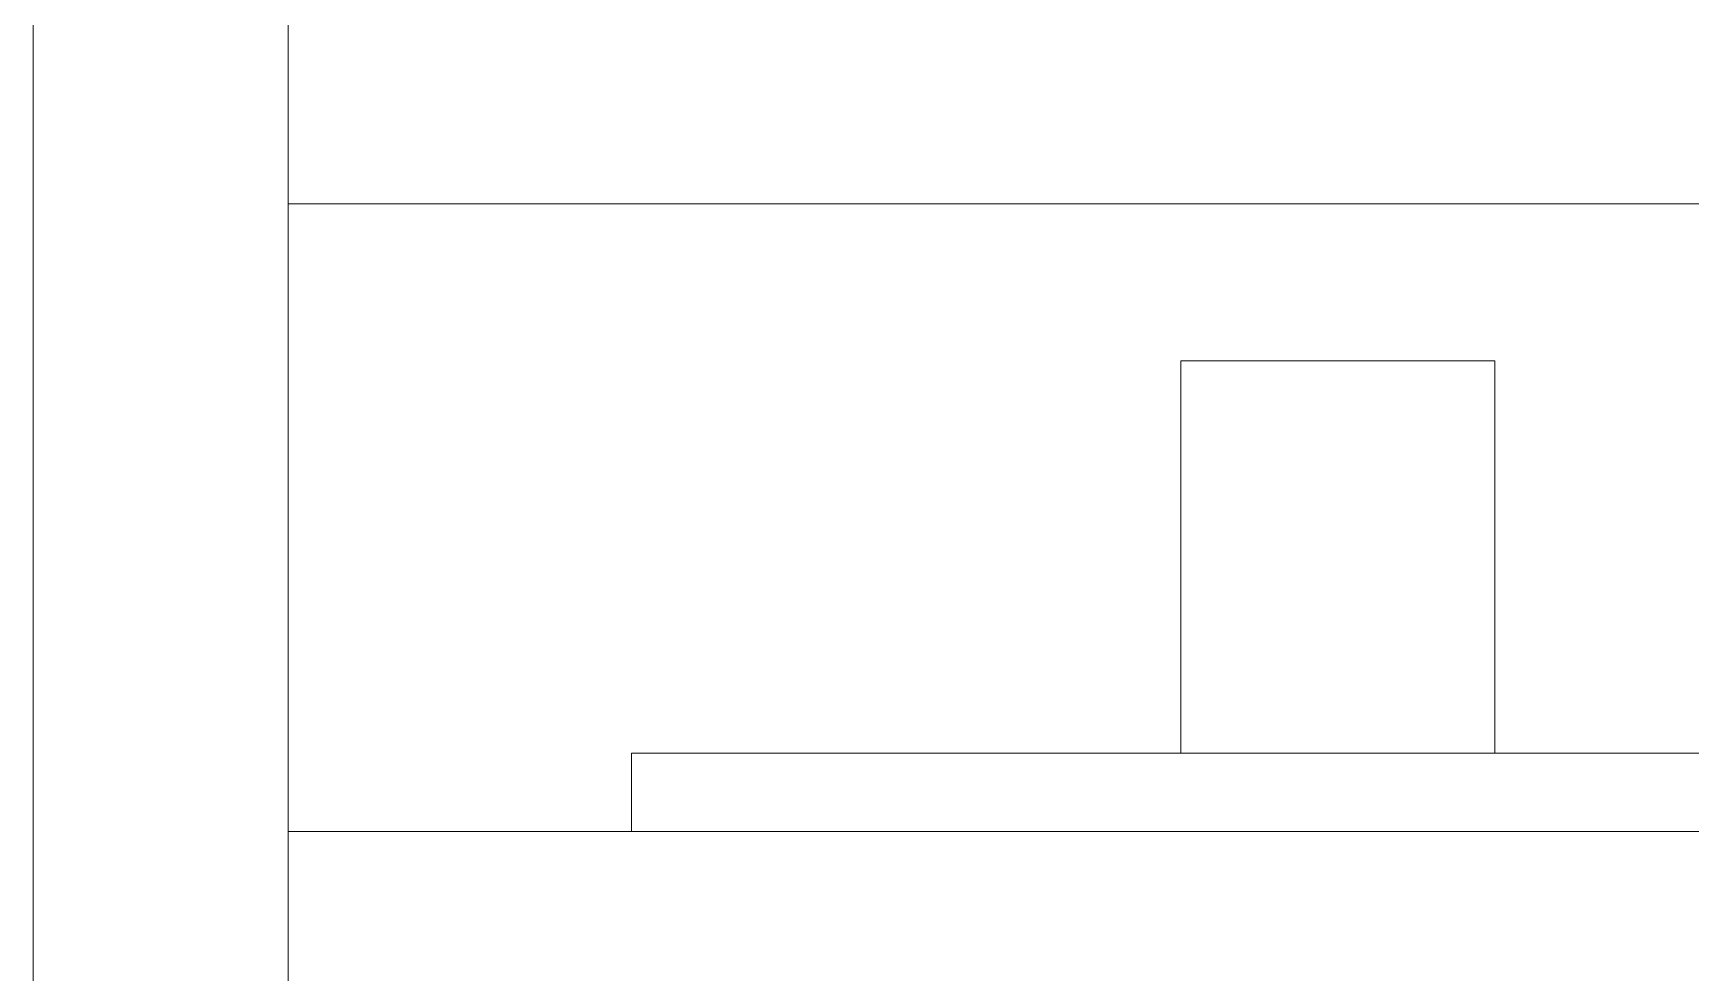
# Model space of a CAD drawing. Extents: x 65572 to 72871, y 30718 to 33858.
# Drawn here: x 66063.62 to 66074.18, y 33449.66 to 33455.65 of the extents above; entities that cross this region are included whole.
import ezdxf

# ---------------------------------------------------------------- set-up
doc = ezdxf.new("R2010")
doc.units = 0
doc.header["$LTSCALE"] = 0.5
doc.header["$MEASUREMENT"] = 0
doc.layers.add('Viewed', color=150, linetype='CONTINUOUS', lineweight=9)

msp = doc.modelspace()

# ---------------------------------------------------------------- linework, layer by layer
at = {"layer": 'Viewed', "linetype": 'ByBlock'}
for p, q in [((66063.621732, 33522.562859), (66063.621732, 33418.205618)), ((66065.24674, 33418.205618), (66065.24674, 33519.418313)), ((66065.24674, 33454.562526), (66074.434285, 33454.562526)), ((66070.934268, 33451.062509), (66070.934268, 33453.562521)), ((66072.934278, 33453.562521), (66072.934278, 33451.062509)), ((66067.434251, 33450.562506), (66067.434251, 33451.062509)), ((66082.434325, 33451.062509), (66067.434251, 33451.062509)), ((66078.934307, 33451.062509), (66070.934268, 33451.062509)), ((66065.24674, 33450.562506), (66067.434251, 33450.562506)), ((66132.622071, 33450.562506), (66065.24674, 33450.562506)), ((66082.434325, 33450.562506), (66067.434251, 33450.562506))]:
    msp.add_line(p, q, dxfattribs=at)
for points in [[(66072.934278, 33453.562521), (66072.933587, 33453.562521), (66072.932896, 33453.562521), (66072.932205, 33453.562521), (66072.931514, 33453.562521), (66072.930823, 33453.562521), (66072.930132, 33453.562521), (66072.929441, 33453.562521), (66072.92875, 33453.562521), (66072.928059, 33453.562521), (66072.927368, 33453.562521), (66072.926677, 33453.562521), (66072.925986, 33453.562521), (66072.925295, 33453.562521), (66072.924604, 33453.562521), (66072.923913, 33453.562521), (66072.923222, 33453.562521), (66072.922531, 33453.562521), (66072.92184, 33453.562521), (66072.92115, 33453.562521), (66072.920459, 33453.562521), (66072.919768, 33453.562521), (66072.919077, 33453.562521), (66072.918386, 33453.562521), (66072.917695, 33453.562521), (66072.917004, 33453.562521), (66072.916313, 33453.562521), (66072.915622, 33453.562521), (66072.914931, 33453.562521), (66072.91424, 33453.562521), (66072.913549, 33453.562521), (66072.912858, 33453.562521), (66072.912167, 33453.562521), (66072.911476, 33453.562521), (66072.910785, 33453.562521), (66072.910094, 33453.562521), (66072.909403, 33453.562521), (66072.90775, 33453.562521), (66072.905712, 33453.562521), (66072.903673, 33453.562521), (66072.901635, 33453.562521), (66072.899597, 33453.562521), (66072.897559, 33453.562521), (66072.89552, 33453.562521), (66072.893482, 33453.562521), (66072.891444, 33453.562521), (66072.889406, 33453.562521), (66072.887367, 33453.562521), (66072.885329, 33453.562521), (66072.883291, 33453.562521), (66072.881253, 33453.562521), (66072.879214, 33453.562521), (66072.877176, 33453.562521), (66072.875138, 33453.562521), (66072.8731, 33453.562521), (66072.871061, 33453.562521), (66072.869023, 33453.562521), (66072.866985, 33453.562521), (66072.864947, 33453.562521), (66072.862908, 33453.562521), (66072.86087, 33453.562521), (66072.858832, 33453.562521), (66072.856793, 33453.562521), (66072.854755, 33453.562521), (66072.852717, 33453.562521), (66072.850679, 33453.562521), (66072.84864, 33453.562521), (66072.846602, 33453.562521), (66072.844564, 33453.562521), (66072.842526, 33453.562521), (66072.840487, 33453.562521), (66072.838449, 33453.562521), (66072.836411, 33453.562521), (66072.833839, 33453.562521), (66072.830556, 33453.562521), (66072.827272, 33453.562521), (66072.823989, 33453.562521), (66072.820706, 33453.562521), (66072.817422, 33453.562521), (66072.814139, 33453.562521), (66072.810856, 33453.562521), (66072.807572, 33453.562521), (66072.804289, 33453.562521), (66072.801006, 33453.562521), (66072.797722, 33453.562521), (66072.794439, 33453.562521), (66072.791156, 33453.562521), (66072.787873, 33453.562521), (66072.784589, 33453.562521), (66072.781306, 33453.562521), (66072.778023, 33453.562521), (66072.774739, 33453.562521), (66072.771456, 33453.562521), (66072.768173, 33453.562521), (66072.764889, 33453.562521), (66072.761606, 33453.562521), (66072.758323, 33453.562521), (66072.755039, 33453.562521), (66072.751756, 33453.562521), (66072.748473, 33453.562521), (66072.745189, 33453.562521), (66072.741906, 33453.562521), (66072.738623, 33453.562521), (66072.735339, 33453.562521), (66072.732056, 33453.562521), (66072.728773, 33453.562521), (66072.725489, 33453.562521), (66072.722206, 33453.562521), (66072.718923, 33453.562521), (66072.715485, 33453.562521), (66072.711121, 33453.562521), (66072.706757, 33453.562521), (66072.702394, 33453.562521), (66072.69803, 33453.562521), (66072.693666, 33453.562521), (66072.689302, 33453.562521), (66072.684939, 33453.562521), (66072.680575, 33453.562521), (66072.676211, 33453.562521), (66072.671847, 33453.562521), (66072.667483, 33453.562521), (66072.66312, 33453.562521), (66072.658756, 33453.562521), (66072.654392, 33453.562521), (66072.650028, 33453.562521), (66072.645665, 33453.562521), (66072.641301, 33453.562521), (66072.636937, 33453.562521), (66072.632573, 33453.562521), (66072.62821, 33453.562521), (66072.623846, 33453.562521), (66072.619482, 33453.562521), (66072.615118, 33453.562521), (66072.610754, 33453.562521), (66072.606391, 33453.562521), (66072.602027, 33453.562521), (66072.597663, 33453.562521), (66072.593299, 33453.562521), (66072.588936, 33453.562521), (66072.584572, 33453.562521), (66072.580208, 33453.562521), (66072.575844, 33453.562521), (66072.571481, 33453.562521), (66072.567117, 33453.562521), (66072.562753, 33453.562521), (66072.558389, 33453.562521), (66072.553287, 33453.562521), (66072.548062, 33453.562521), (66072.542836, 33453.562521), (66072.537611, 33453.562521), (66072.532385, 33453.562521), (66072.52716, 33453.562521), (66072.521935, 33453.562521), (66072.516709, 33453.562521), (66072.511484, 33453.562521), (66072.506258, 33453.562521), (66072.501033, 33453.562521), (66072.495808, 33453.562521), (66072.490582, 33453.562521), (66072.485357, 33453.562521), (66072.480131, 33453.562521), (66072.474906, 33453.562521), (66072.469681, 33453.562521), (66072.464455, 33453.562521), (66072.45923, 33453.562521), (66072.454005, 33453.562521), (66072.448779, 33453.562521), (66072.443554, 33453.562521), (66072.438328, 33453.562521), (66072.433103, 33453.562521), (66072.427878, 33453.562521), (66072.422652, 33453.562521), (66072.417427, 33453.562521), (66072.412201, 33453.562521), (66072.406976, 33453.562521), (66072.401751, 33453.562521), (66072.396525, 33453.562521), (66072.3913, 33453.562521), (66072.386074, 33453.562521), (66072.380849, 33453.562521), (66072.375624, 33453.562521), (66072.370398, 33453.562521), (66072.36483, 33453.562521), (66072.359005, 33453.562521), (66072.35318, 33453.562521), (66072.347355, 33453.562521), (66072.34153, 33453.562521), (66072.335705, 33453.562521), (66072.32988, 33453.562521), (66072.324055, 33453.562521), (66072.31823, 33453.562521), (66072.312405, 33453.562521), (66072.30658, 33453.562521), (66072.300755, 33453.562521), (66072.29493, 33453.562521), (66072.289105, 33453.562521), (66072.28328, 33453.562521), (66072.277455, 33453.562521), (66072.27163, 33453.562521), (66072.265805, 33453.562521), (66072.259981, 33453.562521), (66072.254156, 33453.562521), (66072.248331, 33453.562521), (66072.242506, 33453.562521), (66072.236681, 33453.562521), (66072.230856, 33453.562521), (66072.225031, 33453.562521), (66072.219206, 33453.562521), (66072.213381, 33453.562521), (66072.207556, 33453.562521), (66072.201731, 33453.562521), (66072.195906, 33453.562521), (66072.190081, 33453.562521), (66072.184256, 33453.562521), (66072.178431, 33453.562521), (66072.172606, 33453.562521), (66072.166781, 33453.562521), (66072.160956, 33453.562521), (66072.155043, 33453.562521), (66072.14891, 33453.562521), (66072.142778, 33453.562521), (66072.136645, 33453.562521), (66072.130513, 33453.562521), (66072.12438, 33453.562521), (66072.118248, 33453.562521), (66072.112115, 33453.562521), (66072.105983, 33453.562521), (66072.09985, 33453.562521), (66072.093718, 33453.562521), (66072.087585, 33453.562521), (66072.081453, 33453.562521), (66072.07532, 33453.562521), (66072.069188, 33453.562521), (66072.063055, 33453.562521), (66072.056923, 33453.562521), (66072.05079, 33453.562521), (66072.044658, 33453.562521), (66072.038525, 33453.562521), (66072.032393, 33453.562521), (66072.02626, 33453.562521), (66072.020128, 33453.562521), (66072.013995, 33453.562521), (66072.007863, 33453.562521), (66072.00173, 33453.562521), (66071.995598, 33453.562521), (66071.989465, 33453.562521), (66071.983333, 33453.562521), (66071.9772, 33453.562521), (66071.971068, 33453.562521), (66071.964935, 33453.562521), (66071.958803, 33453.562521), (66071.95267, 33453.562521), (66071.946538, 33453.562521), (66071.940405, 33453.562521), (66071.934273, 33453.562521), (66071.92814, 33453.562521), (66071.922008, 33453.562521), (66071.915875, 33453.562521), (66071.909743, 33453.562521), (66071.90361, 33453.562521), (66071.897478, 33453.562521), (66071.891345, 33453.562521), (66071.885213, 33453.562521), (66071.879081, 33453.562521), (66071.872948, 33453.562521), (66071.866816, 33453.562521), (66071.860683, 33453.562521), (66071.854551, 33453.562521), (66071.848418, 33453.562521), (66071.842286, 33453.562521), (66071.836153, 33453.562521), (66071.830021, 33453.562521), (66071.823888, 33453.562521), (66071.817756, 33453.562521), (66071.811623, 33453.562521), (66071.805491, 33453.562521), (66071.799358, 33453.562521), (66071.793226, 33453.562521), (66071.787093, 33453.562521), (66071.780961, 33453.562521), (66071.774828, 33453.562521), (66071.768696, 33453.562521), (66071.762563, 33453.562521), (66071.756431, 33453.562521), (66071.750298, 33453.562521), (66071.744166, 33453.562521), (66071.738033, 33453.562521), (66071.731901, 33453.562521), (66071.725768, 33453.562521), (66071.719636, 33453.562521), (66071.713503, 33453.562521), (66071.70759, 33453.562521), (66071.701765, 33453.562521), (66071.69594, 33453.562521), (66071.690115, 33453.562521), (66071.68429, 33453.562521), (66071.678465, 33453.562521), (66071.67264, 33453.562521), (66071.666815, 33453.562521), (66071.66099, 33453.562521), (66071.655165, 33453.562521), (66071.64934, 33453.562521), (66071.643515, 33453.562521), (66071.63769, 33453.562521), (66071.631865, 33453.562521), (66071.62604, 33453.562521), (66071.620215, 33453.562521), (66071.61439, 33453.562521), (66071.608565, 33453.562521), (66071.60274, 33453.562521), (66071.596915, 33453.562521), (66071.59109, 33453.562521), (66071.585266, 33453.562521), (66071.579441, 33453.562521), (66071.573616, 33453.562521), (66071.567791, 33453.562521), (66071.561966, 33453.562521), (66071.556141, 33453.562521), (66071.550316, 33453.562521), (66071.544491, 33453.562521), (66071.538666, 33453.562521), (66071.532841, 33453.562521), (66071.527016, 33453.562521), (66071.521191, 33453.562521), (66071.515366, 33453.562521), (66071.509541, 33453.562521), (66071.503716, 33453.562521), (66071.498148, 33453.562521), (66071.492922, 33453.562521), (66071.487697, 33453.562521), (66071.482471, 33453.562521), (66071.477246, 33453.562521), (66071.472021, 33453.562521), (66071.466795, 33453.562521), (66071.46157, 33453.562521), (66071.456345, 33453.562521), (66071.451119, 33453.562521), (66071.445894, 33453.562521), (66071.440668, 33453.562521), (66071.435443, 33453.562521), (66071.430218, 33453.562521), (66071.424992, 33453.562521), (66071.419767, 33453.562521), (66071.414541, 33453.562521), (66071.409316, 33453.562521), (66071.404091, 33453.562521), (66071.398865, 33453.562521), (66071.39364, 33453.562521), (66071.388414, 33453.562521), (66071.383189, 33453.562521), (66071.377964, 33453.562521), (66071.372738, 33453.562521), (66071.367513, 33453.562521), (66071.362288, 33453.562521), (66071.357062, 33453.562521), (66071.351837, 33453.562521), (66071.346611, 33453.562521), (66071.341386, 33453.562521), (66071.336161, 33453.562521), (66071.330935, 33453.562521), (66071.32571, 33453.562521), (66071.320484, 33453.562521), (66071.315259, 33453.562521), (66071.310157, 33453.562521), (66071.305793, 33453.562521), (66071.301429, 33453.562521), (66071.297065, 33453.562521), (66071.292702, 33453.562521), (66071.288338, 33453.562521), (66071.283974, 33453.562521), (66071.27961, 33453.562521), (66071.275247, 33453.562521), (66071.270883, 33453.562521), (66071.266519, 33453.562521), (66071.262155, 33453.562521), (66071.257791, 33453.562521), (66071.253428, 33453.562521), (66071.249064, 33453.562521), (66071.2447, 33453.562521), (66071.240336, 33453.562521), (66071.235973, 33453.562521), (66071.231609, 33453.562521), (66071.227245, 33453.562521), (66071.222881, 33453.562521), (66071.218518, 33453.562521), (66071.214154, 33453.562521), (66071.20979, 33453.562521), (66071.205426, 33453.562521), (66071.201063, 33453.562521), (66071.196699, 33453.562521), (66071.192335, 33453.562521), (66071.187971, 33453.562521), (66071.183607, 33453.562521), (66071.179244, 33453.562521), (66071.17488, 33453.562521), (66071.170516, 33453.562521), (66071.166152, 33453.562521), (66071.161789, 33453.562521), (66071.157425, 33453.562521), (66071.153061, 33453.562521), (66071.149623, 33453.562521), (66071.14634, 33453.562521), (66071.143057, 33453.562521), (66071.139773, 33453.562521), (66071.13649, 33453.562521), (66071.133207, 33453.562521), (66071.129923, 33453.562521), (66071.12664, 33453.562521), (66071.123357, 33453.562521), (66071.120073, 33453.562521), (66071.11679, 33453.562521), (66071.113507, 33453.562521), (66071.110223, 33453.562521), (66071.10694, 33453.562521), (66071.103657, 33453.562521), (66071.100373, 33453.562521), (66071.09709, 33453.562521), (66071.093807, 33453.562521), (66071.090523, 33453.562521), (66071.08724, 33453.562521), (66071.083957, 33453.562521), (66071.080673, 33453.562521), (66071.07739, 33453.562521), (66071.074107, 33453.562521), (66071.070823, 33453.562521), (66071.06754, 33453.562521), (66071.064257, 33453.562521), (66071.060973, 33453.562521), (66071.05769, 33453.562521), (66071.054407, 33453.562521), (66071.051123, 33453.562521), (66071.04784, 33453.562521), (66071.044557, 33453.562521), (66071.041273, 33453.562521), (66071.03799, 33453.562521), (66071.034707, 33453.562521), (66071.032135, 33453.562521), (66071.030097, 33453.562521), (66071.028058, 33453.562521), (66071.02602, 33453.562521), (66071.023982, 33453.562521), (66071.021944, 33453.562521), (66071.019905, 33453.562521), (66071.017867, 33453.562521), (66071.015829, 33453.562521), (66071.013791, 33453.562521), (66071.011752, 33453.562521), (66071.009714, 33453.562521), (66071.007676, 33453.562521), (66071.005638, 33453.562521), (66071.003599, 33453.562521), (66071.001561, 33453.562521), (66070.999523, 33453.562521), (66070.997485, 33453.562521), (66070.995446, 33453.562521), (66070.993408, 33453.562521), (66070.99137, 33453.562521), (66070.989332, 33453.562521), (66070.987293, 33453.562521), (66070.985255, 33453.562521), (66070.983217, 33453.562521), (66070.981179, 33453.562521), (66070.97914, 33453.562521), (66070.977102, 33453.562521), (66070.975064, 33453.562521), (66070.973026, 33453.562521), (66070.970987, 33453.562521), (66070.968949, 33453.562521), (66070.966911, 33453.562521), (66070.964873, 33453.562521), (66070.962834, 33453.562521), (66070.960796, 33453.562521), (66070.959143, 33453.562521), (66070.958452, 33453.562521), (66070.957761, 33453.562521), (66070.95707, 33453.562521), (66070.956379, 33453.562521), (66070.955688, 33453.562521), (66070.954997, 33453.562521), (66070.954306, 33453.562521), (66070.953615, 33453.562521), (66070.952924, 33453.562521), (66070.952233, 33453.562521), (66070.951542, 33453.562521), (66070.950851, 33453.562521), (66070.95016, 33453.562521), (66070.949469, 33453.562521), (66070.948778, 33453.562521), (66070.948087, 33453.562521), (66070.947396, 33453.562521), (66070.946705, 33453.562521), (66070.946014, 33453.562521), (66070.945324, 33453.562521), (66070.944633, 33453.562521), (66070.943942, 33453.562521), (66070.943251, 33453.562521), (66070.94256, 33453.562521), (66070.941869, 33453.562521), (66070.941178, 33453.562521), (66070.940487, 33453.562521), (66070.939796, 33453.562521), (66070.939105, 33453.562521), (66070.938414, 33453.562521), (66070.937723, 33453.562521), (66070.937032, 33453.562521), (66070.936341, 33453.562521), (66070.93565, 33453.562521), (66070.934959, 33453.562521), (66070.934268, 33453.562521)], [(66070.934268, 33451.062509), (66070.928109, 33451.062509), (66070.92195, 33451.062509), (66070.915791, 33451.062509), (66070.909631, 33451.062509), (66070.903472, 33451.062509), (66070.897313, 33451.062509), (66070.891154, 33451.062509), (66070.884995, 33451.062509), (66070.878835, 33451.062509), (66070.872676, 33451.062509), (66070.866517, 33451.062509), (66070.860358, 33451.062509), (66070.854199, 33451.062509), (66070.84804, 33451.062509), (66070.84188, 33451.062509), (66070.835721, 33451.062509), (66070.829562, 33451.062509), (66070.823403, 33451.062509), (66070.817244, 33451.062509), (66070.811085, 33451.062509), (66070.804925, 33451.062509), (66070.798766, 33451.062509), (66070.792607, 33451.062509), (66070.786448, 33451.062509), (66070.780289, 33451.062509), (66070.774129, 33451.062509), (66070.76797, 33451.062509), (66070.761811, 33451.062509), (66070.755652, 33451.062509), (66070.749493, 33451.062509), (66070.743334, 33451.062509), (66070.737174, 33451.062509), (66070.731015, 33451.062509), (66070.724856, 33451.062509), (66070.718697, 33451.062509), (66070.712538, 33451.062509), (66070.706428, 33451.062509), (66070.700347, 33451.062509), (66070.694265, 33451.062509), (66070.688183, 33451.062509), (66070.682101, 33451.062509), (66070.67602, 33451.062509), (66070.669938, 33451.062509), (66070.663856, 33451.062509), (66070.657775, 33451.062509), (66070.651693, 33451.062509), (66070.645611, 33451.062509), (66070.639529, 33451.062509), (66070.633448, 33451.062509), (66070.627366, 33451.062509), (66070.621284, 33451.062509), (66070.615203, 33451.062509), (66070.609121, 33451.062509), (66070.603039, 33451.062509), (66070.596957, 33451.062509), (66070.590876, 33451.062509), (66070.584794, 33451.062509), (66070.578712, 33451.062509), (66070.57263, 33451.062509), (66070.566549, 33451.062509), (66070.560467, 33451.062509), (66070.554385, 33451.062509), (66070.548304, 33451.062509), (66070.542222, 33451.062509), (66070.53614, 33451.062509), (66070.530058, 33451.062509), (66070.523977, 33451.062509), (66070.517895, 33451.062509), (66070.511813, 33451.062509), (66070.505732, 33451.062509), (66070.49965, 33451.062509), (66070.493568, 33451.062509), (66070.48753, 33451.062509), (66070.481603, 33451.062509), (66070.475675, 33451.062509), (66070.469747, 33451.062509), (66070.463819, 33451.062509), (66070.457891, 33451.062509), (66070.451964, 33451.062509), (66070.446036, 33451.062509), (66070.440108, 33451.062509), (66070.43418, 33451.062509), (66070.428253, 33451.062509), (66070.422325, 33451.062509), (66070.416397, 33451.062509), (66070.410469, 33451.062509), (66070.404541, 33451.062509), (66070.398614, 33451.062509), (66070.392686, 33451.062509), (66070.386758, 33451.062509), (66070.38083, 33451.062509), (66070.374902, 33451.062509), (66070.368975, 33451.062509), (66070.363047, 33451.062509), (66070.357119, 33451.062509), (66070.351191, 33451.062509), (66070.345264, 33451.062509), (66070.339336, 33451.062509), (66070.333408, 33451.062509), (66070.32748, 33451.062509), (66070.321552, 33451.062509), (66070.315625, 33451.062509), (66070.309697, 33451.062509), (66070.303769, 33451.062509), (66070.297841, 33451.062509), (66070.291913, 33451.062509), (66070.285986, 33451.062509), (66070.280058, 33451.062509), (66070.27413, 33451.062509), (66070.268414, 33451.062509), (66070.262715, 33451.062509), (66070.257016, 33451.062509), (66070.251317, 33451.062509), (66070.245617, 33451.062509), (66070.239918, 33451.062509), (66070.234219, 33451.062509), (66070.228519, 33451.062509), (66070.22282, 33451.062509), (66070.217121, 33451.062509), (66070.211421, 33451.062509), (66070.205722, 33451.062509), (66070.200023, 33451.062509), (66070.194324, 33451.062509), (66070.188624, 33451.062509), (66070.182925, 33451.062509), (66070.177226, 33451.062509), (66070.171526, 33451.062509), (66070.165827, 33451.062509), (66070.160128, 33451.062509), (66070.154428, 33451.062509), (66070.148729, 33451.062509), (66070.14303, 33451.062509), (66070.137331, 33451.062509), (66070.131631, 33451.062509), (66070.125932, 33451.062509), (66070.120233, 33451.062509), (66070.114533, 33451.062509), (66070.108834, 33451.062509), (66070.103135, 33451.062509), (66070.097435, 33451.062509), (66070.091736, 33451.062509), (66070.086037, 33451.062509), (66070.080337, 33451.062509), (66070.074638, 33451.062509), (66070.068939, 33451.062509), (66070.063411, 33451.062509), (66070.058012, 33451.062509), (66070.052613, 33451.062509), (66070.047214, 33451.062509), (66070.041815, 33451.062509), (66070.036415, 33451.062509), (66070.031016, 33451.062509), (66070.025617, 33451.062509), (66070.020218, 33451.062509), (66070.014819, 33451.062509), (66070.00942, 33451.062509), (66070.00402, 33451.062509), (66069.998621, 33451.062509), (66069.993222, 33451.062509), (66069.987823, 33451.062509), (66069.982424, 33451.062509), (66069.977025, 33451.062509), (66069.971626, 33451.062509), (66069.966226, 33451.062509), (66069.960827, 33451.062509), (66069.955428, 33451.062509), (66069.950029, 33451.062509), (66069.94463, 33451.062509), (66069.939231, 33451.062509), (66069.933832, 33451.062509), (66069.928432, 33451.062509), (66069.923033, 33451.062509), (66069.917634, 33451.062509), (66069.912235, 33451.062509), (66069.906836, 33451.062509), (66069.901437, 33451.062509), (66069.896037, 33451.062509), (66069.890638, 33451.062509), (66069.885239, 33451.062509), (66069.87984, 33451.062509), (66069.874441, 33451.062509), (66069.869121, 33451.062509), (66069.86409, 33451.062509), (66069.859058, 33451.062509), (66069.854027, 33451.062509), (66069.848996, 33451.062509), (66069.843965, 33451.062509), (66069.838934, 33451.062509), (66069.833903, 33451.062509), (66069.828872, 33451.062509), (66069.823841, 33451.062509), (66069.81881, 33451.062509), (66069.813779, 33451.062509), (66069.808747, 33451.062509), (66069.803716, 33451.062509), (66069.798685, 33451.062509), (66069.793654, 33451.062509), (66069.788623, 33451.062509), (66069.783592, 33451.062509), (66069.778561, 33451.062509), (66069.77353, 33451.062509), (66069.768499, 33451.062509), (66069.763468, 33451.062509), (66069.758436, 33451.062509), (66069.753405, 33451.062509), (66069.748374, 33451.062509), (66069.743343, 33451.062509), (66069.738312, 33451.062509), (66069.733281, 33451.062509), (66069.72825, 33451.062509), (66069.723219, 33451.062509), (66069.718188, 33451.062509), (66069.713157, 33451.062509), (66069.708125, 33451.062509), (66069.703094, 33451.062509), (66069.698063, 33451.062509), (66069.693032, 33451.062509), (66069.688001, 33451.062509), (66069.68334, 33451.062509), (66069.67874, 33451.062509), (66069.67414, 33451.062509), (66069.66954, 33451.062509), (66069.664941, 33451.062509), (66069.660341, 33451.062509), (66069.655741, 33451.062509), (66069.651141, 33451.062509), (66069.646541, 33451.062509), (66069.641942, 33451.062509), (66069.637342, 33451.062509), (66069.632742, 33451.062509), (66069.628142, 33451.062509), (66069.623543, 33451.062509), (66069.618943, 33451.062509), (66069.614343, 33451.062509), (66069.609743, 33451.062509), (66069.605143, 33451.062509), (66069.600544, 33451.062509), (66069.595944, 33451.062509), (66069.591344, 33451.062509), (66069.586744, 33451.062509), (66069.582145, 33451.062509), (66069.577545, 33451.062509), (66069.572945, 33451.062509), (66069.568345, 33451.062509), (66069.563745, 33451.062509), (66069.559146, 33451.062509), (66069.554546, 33451.062509), (66069.549946, 33451.062509), (66069.545346, 33451.062509), (66069.540747, 33451.062509), (66069.536147, 33451.062509), (66069.531547, 33451.062509), (66069.526947, 33451.062509), (66069.522347, 33451.062509), (66069.517992, 33451.062509), (66069.513882, 33451.062509), (66069.509771, 33451.062509), (66069.50566, 33451.062509), (66069.50155, 33451.062509), (66069.497439, 33451.062509), (66069.493329, 33451.062509), (66069.489218, 33451.062509), (66069.485107, 33451.062509), (66069.480997, 33451.062509), (66069.476886, 33451.062509), (66069.472776, 33451.062509), (66069.468665, 33451.062509), (66069.464554, 33451.062509), (66069.460444, 33451.062509), (66069.456333, 33451.062509), (66069.452222, 33451.062509), (66069.448112, 33451.062509), (66069.444001, 33451.062509), (66069.439891, 33451.062509), (66069.43578, 33451.062509), (66069.431669, 33451.062509), (66069.427559, 33451.062509), (66069.423448, 33451.062509), (66069.419338, 33451.062509), (66069.415227, 33451.062509), (66069.411116, 33451.062509), (66069.407006, 33451.062509), (66069.402895, 33451.062509), (66069.398784, 33451.062509), (66069.394674, 33451.062509), (66069.390563, 33451.062509), (66069.386453, 33451.062509), (66069.382342, 33451.062509), (66069.378231, 33451.062509), (66069.374121, 33451.062509), (66069.370087, 33451.062509), (66069.366518, 33451.062509), (66069.362948, 33451.062509), (66069.359378, 33451.062509), (66069.355808, 33451.062509), (66069.352239, 33451.062509), (66069.348669, 33451.062509), (66069.345099, 33451.062509), (66069.341529, 33451.062509), (66069.33796, 33451.062509), (66069.33439, 33451.062509), (66069.33082, 33451.062509), (66069.32725, 33451.062509), (66069.323681, 33451.062509), (66069.320111, 33451.062509), (66069.316541, 33451.062509), (66069.312971, 33451.062509), (66069.309402, 33451.062509), (66069.305832, 33451.062509), (66069.302262, 33451.062509), (66069.298692, 33451.062509), (66069.295123, 33451.062509), (66069.291553, 33451.062509), (66069.287983, 33451.062509), (66069.284413, 33451.062509), (66069.280844, 33451.062509), (66069.277274, 33451.062509), (66069.273704, 33451.062509), (66069.270134, 33451.062509), (66069.266565, 33451.062509), (66069.262995, 33451.062509), (66069.259425, 33451.062509), (66069.255855, 33451.062509), (66069.252286, 33451.062509), (66069.248716, 33451.062509), (66069.245146, 33451.062509), (66069.241576, 33451.062509), (66069.238467, 33451.062509), (66069.235483, 33451.062509), (66069.232499, 33451.062509), (66069.229515, 33451.062509), (66069.226531, 33451.062509), (66069.223547, 33451.062509), (66069.220563, 33451.062509), (66069.217579, 33451.062509), (66069.214595, 33451.062509), (66069.211611, 33451.062509), (66069.208627, 33451.062509), (66069.205643, 33451.062509), (66069.202659, 33451.062509), (66069.199675, 33451.062509), (66069.196691, 33451.062509), (66069.193707, 33451.062509), (66069.190723, 33451.062509), (66069.187739, 33451.062509), (66069.184755, 33451.062509), (66069.181771, 33451.062509), (66069.178787, 33451.062509), (66069.175803, 33451.062509), (66069.172819, 33451.062509), (66069.169835, 33451.062509), (66069.166851, 33451.062509), (66069.163867, 33451.062509), (66069.160883, 33451.062509), (66069.157899, 33451.062509), (66069.154915, 33451.062509), (66069.151931, 33451.062509), (66069.148947, 33451.062509), (66069.145963, 33451.062509), (66069.142979, 33451.062509), (66069.139995, 33451.062509), (66069.137011, 33451.062509), (66069.134027, 33451.062509), (66069.13131, 33451.062509), (66069.128949, 33451.062509), (66069.126588, 33451.062509), (66069.124228, 33451.062509), (66069.121867, 33451.062509), (66069.119506, 33451.062509), (66069.117145, 33451.062509), (66069.114785, 33451.062509), (66069.112424, 33451.062509), (66069.110063, 33451.062509), (66069.107702, 33451.062509), (66069.105342, 33451.062509), (66069.102981, 33451.062509), (66069.10062, 33451.062509), (66069.09826, 33451.062509), (66069.095899, 33451.062509), (66069.093538, 33451.062509), (66069.091177, 33451.062509), (66069.088817, 33451.062509), (66069.086456, 33451.062509), (66069.084095, 33451.062509), (66069.081734, 33451.062509), (66069.079374, 33451.062509), (66069.077013, 33451.062509), (66069.074652, 33451.062509), (66069.072292, 33451.062509), (66069.069931, 33451.062509), (66069.06757, 33451.062509), (66069.065209, 33451.062509), (66069.062849, 33451.062509), (66069.060488, 33451.062509), (66069.058127, 33451.062509), (66069.055766, 33451.062509), (66069.053406, 33451.062509), (66069.051045, 33451.062509), (66069.048684, 33451.062509), (66069.04637, 33451.062509), (66069.044662, 33451.062509), (66069.042955, 33451.062509), (66069.041247, 33451.062509), (66069.039539, 33451.062509), (66069.037831, 33451.062509), (66069.036124, 33451.062509), (66069.034416, 33451.062509), (66069.032708, 33451.062509), (66069.031, 33451.062509), (66069.029293, 33451.062509), (66069.027585, 33451.062509), (66069.025877, 33451.062509), (66069.024169, 33451.062509), (66069.022461, 33451.062509), (66069.020754, 33451.062509), (66069.019046, 33451.062509), (66069.017338, 33451.062509), (66069.01563, 33451.062509), (66069.013923, 33451.062509), (66069.012215, 33451.062509), (66069.010507, 33451.062509), (66069.008799, 33451.062509), (66069.007092, 33451.062509), (66069.005384, 33451.062509), (66069.003676, 33451.062509), (66069.001968, 33451.062509), (66069.00026, 33451.062509), (66068.998553, 33451.062509), (66068.996845, 33451.062509), (66068.995137, 33451.062509), (66068.993429, 33451.062509), (66068.991722, 33451.062509), (66068.990014, 33451.062509), (66068.988306, 33451.062509), (66068.986598, 33451.062509), (66068.984891, 33451.062509), (66068.983665, 33451.062509), (66068.982631, 33451.062509), (66068.981598, 33451.062509), (66068.980565, 33451.062509), (66068.979531, 33451.062509), (66068.978498, 33451.062509), (66068.977465, 33451.062509), (66068.976431, 33451.062509), (66068.975398, 33451.062509), (66068.974365, 33451.062509), (66068.973331, 33451.062509), (66068.972298, 33451.062509), (66068.971265, 33451.062509), (66068.970231, 33451.062509), (66068.969198, 33451.062509), (66068.968165, 33451.062509), (66068.967131, 33451.062509), (66068.966098, 33451.062509), (66068.965065, 33451.062509), (66068.964031, 33451.062509), (66068.962998, 33451.062509), (66068.961965, 33451.062509), (66068.960931, 33451.062509), (66068.959898, 33451.062509), (66068.958865, 33451.062509), (66068.957831, 33451.062509), (66068.956798, 33451.062509), (66068.955765, 33451.062509), (66068.954731, 33451.062509), (66068.953698, 33451.062509), (66068.952665, 33451.062509), (66068.951631, 33451.062509), (66068.950598, 33451.062509), (66068.949565, 33451.062509), (66068.948532, 33451.062509), (66068.947498, 33451.062509), (66068.94671, 33451.062509), (66068.946364, 33451.062509), (66068.946019, 33451.062509), (66068.945673, 33451.062509), (66068.945327, 33451.062509), (66068.944981, 33451.062509), (66068.944635, 33451.062509), (66068.944289, 33451.062509), (66068.943943, 33451.062509), (66068.943597, 33451.062509), (66068.943251, 33451.062509), (66068.942906, 33451.062509), (66068.94256, 33451.062509), (66068.942214, 33451.062509), (66068.941868, 33451.062509), (66068.941522, 33451.062509), (66068.941176, 33451.062509), (66068.94083, 33451.062509), (66068.940484, 33451.062509), (66068.940138, 33451.062509), (66068.939793, 33451.062509), (66068.939447, 33451.062509), (66068.939101, 33451.062509), (66068.938755, 33451.062509), (66068.938409, 33451.062509), (66068.938063, 33451.062509), (66068.937717, 33451.062509), (66068.937371, 33451.062509), (66068.937025, 33451.062509), (66068.936679, 33451.062509), (66068.936334, 33451.062509), (66068.935988, 33451.062509), (66068.935642, 33451.062509), (66068.935296, 33451.062509), (66068.93495, 33451.062509), (66068.934604, 33451.062509), (66068.934258, 33451.062509)], [(66068.934258, 33451.062509), (66068.934604, 33451.062509), (66068.93495, 33451.062509), (66068.935296, 33451.062509), (66068.935642, 33451.062509), (66068.935988, 33451.062509), (66068.936334, 33451.062509), (66068.936679, 33451.062509), (66068.937025, 33451.062509), (66068.937371, 33451.062509), (66068.937717, 33451.062509), (66068.938063, 33451.062509), (66068.938409, 33451.062509), (66068.938755, 33451.062509), (66068.939101, 33451.062509), (66068.939447, 33451.062509), (66068.939793, 33451.062509), (66068.940138, 33451.062509), (66068.940484, 33451.062509), (66068.94083, 33451.062509), (66068.941176, 33451.062509), (66068.941522, 33451.062509), (66068.941868, 33451.062509), (66068.942214, 33451.062509), (66068.94256, 33451.062509), (66068.942906, 33451.062509), (66068.943251, 33451.062509), (66068.943597, 33451.062509), (66068.943943, 33451.062509), (66068.944289, 33451.062509), (66068.944635, 33451.062509), (66068.944981, 33451.062509), (66068.945327, 33451.062509), (66068.945673, 33451.062509), (66068.946019, 33451.062509), (66068.946364, 33451.062509), (66068.94671, 33451.062509), (66068.947498, 33451.062509), (66068.948532, 33451.062509), (66068.949565, 33451.062509), (66068.950598, 33451.062509), (66068.951631, 33451.062509), (66068.952665, 33451.062509), (66068.953698, 33451.062509), (66068.954731, 33451.062509), (66068.955765, 33451.062509), (66068.956798, 33451.062509), (66068.957831, 33451.062509), (66068.958865, 33451.062509), (66068.959898, 33451.062509), (66068.960931, 33451.062509), (66068.961965, 33451.062509), (66068.962998, 33451.062509), (66068.964031, 33451.062509), (66068.965065, 33451.062509), (66068.966098, 33451.062509), (66068.967131, 33451.062509), (66068.968165, 33451.062509), (66068.969198, 33451.062509), (66068.970231, 33451.062509), (66068.971265, 33451.062509), (66068.972298, 33451.062509), (66068.973331, 33451.062509), (66068.974365, 33451.062509), (66068.975398, 33451.062509), (66068.976431, 33451.062509), (66068.977465, 33451.062509), (66068.978498, 33451.062509), (66068.979531, 33451.062509), (66068.980565, 33451.062509), (66068.981598, 33451.062509), (66068.982631, 33451.062509), (66068.983665, 33451.062509), (66068.984891, 33451.062509), (66068.986598, 33451.062509), (66068.988306, 33451.062509), (66068.990014, 33451.062509), (66068.991722, 33451.062509), (66068.993429, 33451.062509), (66068.995137, 33451.062509), (66068.996845, 33451.062509), (66068.998553, 33451.062509), (66069.00026, 33451.062509), (66069.001968, 33451.062509), (66069.003676, 33451.062509), (66069.005384, 33451.062509), (66069.007092, 33451.062509), (66069.008799, 33451.062509), (66069.010507, 33451.062509), (66069.012215, 33451.062509), (66069.013923, 33451.062509), (66069.01563, 33451.062509), (66069.017338, 33451.062509), (66069.019046, 33451.062509), (66069.020754, 33451.062509), (66069.022461, 33451.062509), (66069.024169, 33451.062509), (66069.025877, 33451.062509), (66069.027585, 33451.062509), (66069.029293, 33451.062509), (66069.031, 33451.062509), (66069.032708, 33451.062509), (66069.034416, 33451.062509), (66069.036124, 33451.062509), (66069.037831, 33451.062509), (66069.039539, 33451.062509), (66069.041247, 33451.062509), (66069.042955, 33451.062509), (66069.044662, 33451.062509), (66069.04637, 33451.062509), (66069.048684, 33451.062509), (66069.051045, 33451.062509), (66069.053406, 33451.062509), (66069.055766, 33451.062509), (66069.058127, 33451.062509), (66069.060488, 33451.062509), (66069.062849, 33451.062509), (66069.065209, 33451.062509), (66069.06757, 33451.062509), (66069.069931, 33451.062509), (66069.072292, 33451.062509), (66069.074652, 33451.062509), (66069.077013, 33451.062509), (66069.079374, 33451.062509), (66069.081734, 33451.062509), (66069.084095, 33451.062509), (66069.086456, 33451.062509), (66069.088817, 33451.062509), (66069.091177, 33451.062509), (66069.093538, 33451.062509), (66069.095899, 33451.062509), (66069.09826, 33451.062509), (66069.10062, 33451.062509), (66069.102981, 33451.062509), (66069.105342, 33451.062509), (66069.107702, 33451.062509), (66069.110063, 33451.062509), (66069.112424, 33451.062509), (66069.114785, 33451.062509), (66069.117145, 33451.062509), (66069.119506, 33451.062509), (66069.121867, 33451.062509), (66069.124228, 33451.062509), (66069.126588, 33451.062509), (66069.128949, 33451.062509), (66069.13131, 33451.062509), (66069.134027, 33451.062509), (66069.137011, 33451.062509), (66069.139995, 33451.062509), (66069.142979, 33451.062509), (66069.145963, 33451.062509), (66069.148947, 33451.062509), (66069.151931, 33451.062509), (66069.154915, 33451.062509), (66069.157899, 33451.062509), (66069.160883, 33451.062509), (66069.163867, 33451.062509), (66069.166851, 33451.062509), (66069.169835, 33451.062509), (66069.172819, 33451.062509), (66069.175803, 33451.062509), (66069.178787, 33451.062509), (66069.181771, 33451.062509), (66069.184755, 33451.062509), (66069.187739, 33451.062509), (66069.190723, 33451.062509), (66069.193707, 33451.062509), (66069.196691, 33451.062509), (66069.199675, 33451.062509), (66069.202659, 33451.062509), (66069.205643, 33451.062509), (66069.208627, 33451.062509), (66069.211611, 33451.062509), (66069.214595, 33451.062509), (66069.217579, 33451.062509), (66069.220563, 33451.062509), (66069.223547, 33451.062509), (66069.226531, 33451.062509), (66069.229515, 33451.062509), (66069.232499, 33451.062509), (66069.235483, 33451.062509), (66069.238467, 33451.062509), (66069.241576, 33451.062509), (66069.245146, 33451.062509), (66069.248716, 33451.062509), (66069.252286, 33451.062509), (66069.255855, 33451.062509), (66069.259425, 33451.062509), (66069.262995, 33451.062509), (66069.266565, 33451.062509), (66069.270134, 33451.062509), (66069.273704, 33451.062509), (66069.277274, 33451.062509), (66069.280844, 33451.062509), (66069.284413, 33451.062509), (66069.287983, 33451.062509), (66069.291553, 33451.062509), (66069.295123, 33451.062509), (66069.298692, 33451.062509), (66069.302262, 33451.062509), (66069.305832, 33451.062509), (66069.309402, 33451.062509), (66069.312971, 33451.062509), (66069.316541, 33451.062509), (66069.320111, 33451.062509), (66069.323681, 33451.062509), (66069.32725, 33451.062509), (66069.33082, 33451.062509), (66069.33439, 33451.062509), (66069.33796, 33451.062509), (66069.341529, 33451.062509), (66069.345099, 33451.062509), (66069.348669, 33451.062509), (66069.352239, 33451.062509), (66069.355808, 33451.062509), (66069.359378, 33451.062509), (66069.362948, 33451.062509), (66069.366518, 33451.062509), (66069.370087, 33451.062509), (66069.374121, 33451.062509), (66069.378231, 33451.062509), (66069.382342, 33451.062509), (66069.386453, 33451.062509), (66069.390563, 33451.062509), (66069.394674, 33451.062509), (66069.398784, 33451.062509), (66069.402895, 33451.062509), (66069.407006, 33451.062509), (66069.411116, 33451.062509), (66069.415227, 33451.062509), (66069.419338, 33451.062509), (66069.423448, 33451.062509), (66069.427559, 33451.062509), (66069.431669, 33451.062509), (66069.43578, 33451.062509), (66069.439891, 33451.062509), (66069.444001, 33451.062509), (66069.448112, 33451.062509), (66069.452222, 33451.062509), (66069.456333, 33451.062509), (66069.460444, 33451.062509), (66069.464554, 33451.062509), (66069.468665, 33451.062509), (66069.472776, 33451.062509), (66069.476886, 33451.062509), (66069.480997, 33451.062509), (66069.485107, 33451.062509), (66069.489218, 33451.062509), (66069.493329, 33451.062509), (66069.497439, 33451.062509), (66069.50155, 33451.062509), (66069.50566, 33451.062509), (66069.509771, 33451.062509), (66069.513882, 33451.062509), (66069.517992, 33451.062509), (66069.522347, 33451.062509), (66069.526947, 33451.062509), (66069.531547, 33451.062509), (66069.536147, 33451.062509), (66069.540747, 33451.062509), (66069.545346, 33451.062509), (66069.549946, 33451.062509), (66069.554546, 33451.062509), (66069.559146, 33451.062509), (66069.563745, 33451.062509), (66069.568345, 33451.062509), (66069.572945, 33451.062509), (66069.577545, 33451.062509), (66069.582145, 33451.062509), (66069.586744, 33451.062509), (66069.591344, 33451.062509), (66069.595944, 33451.062509), (66069.600544, 33451.062509), (66069.605143, 33451.062509), (66069.609743, 33451.062509), (66069.614343, 33451.062509), (66069.618943, 33451.062509), (66069.623543, 33451.062509), (66069.628142, 33451.062509), (66069.632742, 33451.062509), (66069.637342, 33451.062509), (66069.641942, 33451.062509), (66069.646541, 33451.062509), (66069.651141, 33451.062509), (66069.655741, 33451.062509), (66069.660341, 33451.062509), (66069.664941, 33451.062509), (66069.66954, 33451.062509), (66069.67414, 33451.062509), (66069.67874, 33451.062509), (66069.68334, 33451.062509), (66069.688001, 33451.062509), (66069.693032, 33451.062509), (66069.698063, 33451.062509), (66069.703094, 33451.062509), (66069.708125, 33451.062509), (66069.713157, 33451.062509), (66069.718188, 33451.062509), (66069.723219, 33451.062509), (66069.72825, 33451.062509), (66069.733281, 33451.062509), (66069.738312, 33451.062509), (66069.743343, 33451.062509), (66069.748374, 33451.062509), (66069.753405, 33451.062509), (66069.758436, 33451.062509), (66069.763468, 33451.062509), (66069.768499, 33451.062509), (66069.77353, 33451.062509), (66069.778561, 33451.062509), (66069.783592, 33451.062509), (66069.788623, 33451.062509), (66069.793654, 33451.062509), (66069.798685, 33451.062509), (66069.803716, 33451.062509), (66069.808747, 33451.062509), (66069.813779, 33451.062509), (66069.81881, 33451.062509), (66069.823841, 33451.062509), (66069.828872, 33451.062509), (66069.833903, 33451.062509), (66069.838934, 33451.062509), (66069.843965, 33451.062509), (66069.848996, 33451.062509), (66069.854027, 33451.062509), (66069.859058, 33451.062509), (66069.86409, 33451.062509), (66069.869121, 33451.062509), (66069.874441, 33451.062509), (66069.87984, 33451.062509), (66069.885239, 33451.062509), (66069.890638, 33451.062509), (66069.896037, 33451.062509), (66069.901437, 33451.062509), (66069.906836, 33451.062509), (66069.912235, 33451.062509), (66069.917634, 33451.062509), (66069.923033, 33451.062509), (66069.928432, 33451.062509), (66069.933832, 33451.062509), (66069.939231, 33451.062509), (66069.94463, 33451.062509), (66069.950029, 33451.062509), (66069.955428, 33451.062509), (66069.960827, 33451.062509), (66069.966226, 33451.062509), (66069.971626, 33451.062509), (66069.977025, 33451.062509), (66069.982424, 33451.062509), (66069.987823, 33451.062509), (66069.993222, 33451.062509), (66069.998621, 33451.062509), (66070.00402, 33451.062509), (66070.00942, 33451.062509), (66070.014819, 33451.062509), (66070.020218, 33451.062509), (66070.025617, 33451.062509), (66070.031016, 33451.062509), (66070.036415, 33451.062509), (66070.041815, 33451.062509), (66070.047214, 33451.062509), (66070.052613, 33451.062509), (66070.058012, 33451.062509), (66070.063411, 33451.062509), (66070.068939, 33451.062509), (66070.074638, 33451.062509), (66070.080337, 33451.062509), (66070.086037, 33451.062509), (66070.091736, 33451.062509), (66070.097435, 33451.062509), (66070.103135, 33451.062509), (66070.108834, 33451.062509), (66070.114533, 33451.062509), (66070.120233, 33451.062509), (66070.125932, 33451.062509), (66070.131631, 33451.062509), (66070.137331, 33451.062509), (66070.14303, 33451.062509), (66070.148729, 33451.062509), (66070.154428, 33451.062509), (66070.160128, 33451.062509), (66070.165827, 33451.062509), (66070.171526, 33451.062509), (66070.177226, 33451.062509), (66070.182925, 33451.062509), (66070.188624, 33451.062509), (66070.194324, 33451.062509), (66070.200023, 33451.062509), (66070.205722, 33451.062509), (66070.211421, 33451.062509), (66070.217121, 33451.062509), (66070.22282, 33451.062509), (66070.228519, 33451.062509), (66070.234219, 33451.062509), (66070.239918, 33451.062509), (66070.245617, 33451.062509), (66070.251317, 33451.062509), (66070.257016, 33451.062509), (66070.262715, 33451.062509), (66070.268414, 33451.062509), (66070.27413, 33451.062509), (66070.280058, 33451.062509), (66070.285986, 33451.062509), (66070.291913, 33451.062509), (66070.297841, 33451.062509), (66070.303769, 33451.062509), (66070.309697, 33451.062509), (66070.315625, 33451.062509), (66070.321552, 33451.062509), (66070.32748, 33451.062509), (66070.333408, 33451.062509), (66070.339336, 33451.062509), (66070.345264, 33451.062509), (66070.351191, 33451.062509), (66070.357119, 33451.062509), (66070.363047, 33451.062509), (66070.368975, 33451.062509), (66070.374902, 33451.062509), (66070.38083, 33451.062509), (66070.386758, 33451.062509), (66070.392686, 33451.062509), (66070.398614, 33451.062509), (66070.404541, 33451.062509), (66070.410469, 33451.062509), (66070.416397, 33451.062509), (66070.422325, 33451.062509), (66070.428253, 33451.062509), (66070.43418, 33451.062509), (66070.440108, 33451.062509), (66070.446036, 33451.062509), (66070.451964, 33451.062509), (66070.457891, 33451.062509), (66070.463819, 33451.062509), (66070.469747, 33451.062509), (66070.475675, 33451.062509), (66070.481603, 33451.062509), (66070.48753, 33451.062509), (66070.493568, 33451.062509), (66070.49965, 33451.062509), (66070.505732, 33451.062509), (66070.511813, 33451.062509), (66070.517895, 33451.062509), (66070.523977, 33451.062509), (66070.530058, 33451.062509), (66070.53614, 33451.062509), (66070.542222, 33451.062509), (66070.548304, 33451.062509), (66070.554385, 33451.062509), (66070.560467, 33451.062509), (66070.566549, 33451.062509), (66070.57263, 33451.062509), (66070.578712, 33451.062509), (66070.584794, 33451.062509), (66070.590876, 33451.062509), (66070.596957, 33451.062509), (66070.603039, 33451.062509), (66070.609121, 33451.062509), (66070.615203, 33451.062509), (66070.621284, 33451.062509), (66070.627366, 33451.062509), (66070.633448, 33451.062509), (66070.639529, 33451.062509), (66070.645611, 33451.062509), (66070.651693, 33451.062509), (66070.657775, 33451.062509), (66070.663856, 33451.062509), (66070.669938, 33451.062509), (66070.67602, 33451.062509), (66070.682101, 33451.062509), (66070.688183, 33451.062509), (66070.694265, 33451.062509), (66070.700347, 33451.062509), (66070.706428, 33451.062509), (66070.712538, 33451.062509), (66070.718697, 33451.062509), (66070.724856, 33451.062509), (66070.731015, 33451.062509), (66070.737174, 33451.062509), (66070.743334, 33451.062509), (66070.749493, 33451.062509), (66070.755652, 33451.062509), (66070.761811, 33451.062509), (66070.76797, 33451.062509), (66070.774129, 33451.062509), (66070.780289, 33451.062509), (66070.786448, 33451.062509), (66070.792607, 33451.062509), (66070.798766, 33451.062509), (66070.804925, 33451.062509), (66070.811085, 33451.062509), (66070.817244, 33451.062509), (66070.823403, 33451.062509), (66070.829562, 33451.062509), (66070.835721, 33451.062509), (66070.84188, 33451.062509), (66070.84804, 33451.062509), (66070.854199, 33451.062509), (66070.860358, 33451.062509), (66070.866517, 33451.062509), (66070.872676, 33451.062509), (66070.878835, 33451.062509), (66070.884995, 33451.062509), (66070.891154, 33451.062509), (66070.897313, 33451.062509), (66070.903472, 33451.062509), (66070.909631, 33451.062509), (66070.915791, 33451.062509), (66070.92195, 33451.062509), (66070.928109, 33451.062509), (66070.934268, 33451.062509)], [(66072.934278, 33451.062509), (66072.933587, 33451.062509), (66072.932896, 33451.062509), (66072.932205, 33451.062509), (66072.931514, 33451.062509), (66072.930823, 33451.062509), (66072.930132, 33451.062509), (66072.929441, 33451.062509), (66072.92875, 33451.062509), (66072.928059, 33451.062509), (66072.927368, 33451.062509), (66072.926677, 33451.062509), (66072.925986, 33451.062509), (66072.925295, 33451.062509), (66072.924604, 33451.062509), (66072.923913, 33451.062509), (66072.923222, 33451.062509), (66072.922531, 33451.062509), (66072.92184, 33451.062509), (66072.92115, 33451.062509), (66072.920459, 33451.062509), (66072.919768, 33451.062509), (66072.919077, 33451.062509), (66072.918386, 33451.062509), (66072.917695, 33451.062509), (66072.917004, 33451.062509), (66072.916313, 33451.062509), (66072.915622, 33451.062509), (66072.914931, 33451.062509), (66072.91424, 33451.062509), (66072.913549, 33451.062509), (66072.912858, 33451.062509), (66072.912167, 33451.062509), (66072.911476, 33451.062509), (66072.910785, 33451.062509), (66072.910094, 33451.062509), (66072.909403, 33451.062509), (66072.90775, 33451.062509), (66072.905712, 33451.062509), (66072.903673, 33451.062509), (66072.901635, 33451.062509), (66072.899597, 33451.062509), (66072.897559, 33451.062509), (66072.89552, 33451.062509), (66072.893482, 33451.062509), (66072.891444, 33451.062509), (66072.889406, 33451.062509), (66072.887367, 33451.062509), (66072.885329, 33451.062509), (66072.883291, 33451.062509), (66072.881253, 33451.062509), (66072.879214, 33451.062509), (66072.877176, 33451.062509), (66072.875138, 33451.062509), (66072.8731, 33451.062509), (66072.871061, 33451.062509), (66072.869023, 33451.062509), (66072.866985, 33451.062509), (66072.864947, 33451.062509), (66072.862908, 33451.062509), (66072.86087, 33451.062509), (66072.858832, 33451.062509), (66072.856793, 33451.062509), (66072.854755, 33451.062509), (66072.852717, 33451.062509), (66072.850679, 33451.062509), (66072.84864, 33451.062509), (66072.846602, 33451.062509), (66072.844564, 33451.062509), (66072.842526, 33451.062509), (66072.840487, 33451.062509), (66072.838449, 33451.062509), (66072.836411, 33451.062509), (66072.833839, 33451.062509), (66072.830556, 33451.062509), (66072.827272, 33451.062509), (66072.823989, 33451.062509), (66072.820706, 33451.062509), (66072.817422, 33451.062509), (66072.814139, 33451.062509), (66072.810856, 33451.062509), (66072.807572, 33451.062509), (66072.804289, 33451.062509), (66072.801006, 33451.062509), (66072.797722, 33451.062509), (66072.794439, 33451.062509), (66072.791156, 33451.062509), (66072.787873, 33451.062509), (66072.784589, 33451.062509), (66072.781306, 33451.062509), (66072.778023, 33451.062509), (66072.774739, 33451.062509), (66072.771456, 33451.062509), (66072.768173, 33451.062509), (66072.764889, 33451.062509), (66072.761606, 33451.062509), (66072.758323, 33451.062509), (66072.755039, 33451.062509), (66072.751756, 33451.062509), (66072.748473, 33451.062509), (66072.745189, 33451.062509), (66072.741906, 33451.062509), (66072.738623, 33451.062509), (66072.735339, 33451.062509), (66072.732056, 33451.062509), (66072.728773, 33451.062509), (66072.725489, 33451.062509), (66072.722206, 33451.062509), (66072.718923, 33451.062509), (66072.715485, 33451.062509), (66072.711121, 33451.062509), (66072.706757, 33451.062509), (66072.702394, 33451.062509), (66072.69803, 33451.062509), (66072.693666, 33451.062509), (66072.689302, 33451.062509), (66072.684939, 33451.062509), (66072.680575, 33451.062509), (66072.676211, 33451.062509), (66072.671847, 33451.062509), (66072.667483, 33451.062509), (66072.66312, 33451.062509), (66072.658756, 33451.062509), (66072.654392, 33451.062509), (66072.650028, 33451.062509), (66072.645665, 33451.062509), (66072.641301, 33451.062509), (66072.636937, 33451.062509), (66072.632573, 33451.062509), (66072.62821, 33451.062509), (66072.623846, 33451.062509), (66072.619482, 33451.062509), (66072.615118, 33451.062509), (66072.610754, 33451.062509), (66072.606391, 33451.062509), (66072.602027, 33451.062509), (66072.597663, 33451.062509), (66072.593299, 33451.062509), (66072.588936, 33451.062509), (66072.584572, 33451.062509), (66072.580208, 33451.062509), (66072.575844, 33451.062509), (66072.571481, 33451.062509), (66072.567117, 33451.062509), (66072.562753, 33451.062509), (66072.558389, 33451.062509), (66072.553287, 33451.062509), (66072.548062, 33451.062509), (66072.542836, 33451.062509), (66072.537611, 33451.062509), (66072.532385, 33451.062509), (66072.52716, 33451.062509), (66072.521935, 33451.062509), (66072.516709, 33451.062509), (66072.511484, 33451.062509), (66072.506258, 33451.062509), (66072.501033, 33451.062509), (66072.495808, 33451.062509), (66072.490582, 33451.062509), (66072.485357, 33451.062509), (66072.480131, 33451.062509), (66072.474906, 33451.062509), (66072.469681, 33451.062509), (66072.464455, 33451.062509), (66072.45923, 33451.062509), (66072.454005, 33451.062509), (66072.448779, 33451.062509), (66072.443554, 33451.062509), (66072.438328, 33451.062509), (66072.433103, 33451.062509), (66072.427878, 33451.062509), (66072.422652, 33451.062509), (66072.417427, 33451.062509), (66072.412201, 33451.062509), (66072.406976, 33451.062509), (66072.401751, 33451.062509), (66072.396525, 33451.062509), (66072.3913, 33451.062509), (66072.386074, 33451.062509), (66072.380849, 33451.062509), (66072.375624, 33451.062509), (66072.370398, 33451.062509), (66072.36483, 33451.062509), (66072.359005, 33451.062509), (66072.35318, 33451.062509), (66072.347355, 33451.062509), (66072.34153, 33451.062509), (66072.335705, 33451.062509), (66072.32988, 33451.062509), (66072.324055, 33451.062509), (66072.31823, 33451.062509), (66072.312405, 33451.062509), (66072.30658, 33451.062509), (66072.300755, 33451.062509), (66072.29493, 33451.062509), (66072.289105, 33451.062509), (66072.28328, 33451.062509), (66072.277455, 33451.062509), (66072.27163, 33451.062509), (66072.265805, 33451.062509), (66072.259981, 33451.062509), (66072.254156, 33451.062509), (66072.248331, 33451.062509), (66072.242506, 33451.062509), (66072.236681, 33451.062509), (66072.230856, 33451.062509), (66072.225031, 33451.062509), (66072.219206, 33451.062509), (66072.213381, 33451.062509), (66072.207556, 33451.062509), (66072.201731, 33451.062509), (66072.195906, 33451.062509), (66072.190081, 33451.062509), (66072.184256, 33451.062509), (66072.178431, 33451.062509), (66072.172606, 33451.062509), (66072.166781, 33451.062509), (66072.160956, 33451.062509), (66072.155043, 33451.062509), (66072.14891, 33451.062509), (66072.142778, 33451.062509), (66072.136645, 33451.062509), (66072.130513, 33451.062509), (66072.12438, 33451.062509), (66072.118248, 33451.062509), (66072.112115, 33451.062509), (66072.105983, 33451.062509), (66072.09985, 33451.062509), (66072.093718, 33451.062509), (66072.087585, 33451.062509), (66072.081453, 33451.062509), (66072.07532, 33451.062509), (66072.069188, 33451.062509), (66072.063055, 33451.062509), (66072.056923, 33451.062509), (66072.05079, 33451.062509), (66072.044658, 33451.062509), (66072.038525, 33451.062509), (66072.032393, 33451.062509), (66072.02626, 33451.062509), (66072.020128, 33451.062509), (66072.013995, 33451.062509), (66072.007863, 33451.062509), (66072.00173, 33451.062509), (66071.995598, 33451.062509), (66071.989465, 33451.062509), (66071.983333, 33451.062509), (66071.9772, 33451.062509), (66071.971068, 33451.062509), (66071.964935, 33451.062509), (66071.958803, 33451.062509), (66071.95267, 33451.062509), (66071.946538, 33451.062509), (66071.940405, 33451.062509), (66071.934273, 33451.062509), (66071.92814, 33451.062509), (66071.922008, 33451.062509), (66071.915875, 33451.062509), (66071.909743, 33451.062509), (66071.90361, 33451.062509), (66071.897478, 33451.062509), (66071.891345, 33451.062509), (66071.885213, 33451.062509), (66071.879081, 33451.062509), (66071.872948, 33451.062509), (66071.866816, 33451.062509), (66071.860683, 33451.062509), (66071.854551, 33451.062509), (66071.848418, 33451.062509), (66071.842286, 33451.062509), (66071.836153, 33451.062509), (66071.830021, 33451.062509), (66071.823888, 33451.062509), (66071.817756, 33451.062509), (66071.811623, 33451.062509), (66071.805491, 33451.062509), (66071.799358, 33451.062509), (66071.793226, 33451.062509), (66071.787093, 33451.062509), (66071.780961, 33451.062509), (66071.774828, 33451.062509), (66071.768696, 33451.062509), (66071.762563, 33451.062509), (66071.756431, 33451.062509), (66071.750298, 33451.062509), (66071.744166, 33451.062509), (66071.738033, 33451.062509), (66071.731901, 33451.062509), (66071.725768, 33451.062509), (66071.719636, 33451.062509), (66071.713503, 33451.062509), (66071.70759, 33451.062509), (66071.701765, 33451.062509), (66071.69594, 33451.062509), (66071.690115, 33451.062509), (66071.68429, 33451.062509), (66071.678465, 33451.062509), (66071.67264, 33451.062509), (66071.666815, 33451.062509), (66071.66099, 33451.062509), (66071.655165, 33451.062509), (66071.64934, 33451.062509), (66071.643515, 33451.062509), (66071.63769, 33451.062509), (66071.631865, 33451.062509), (66071.62604, 33451.062509), (66071.620215, 33451.062509), (66071.61439, 33451.062509), (66071.608565, 33451.062509), (66071.60274, 33451.062509), (66071.596915, 33451.062509), (66071.59109, 33451.062509), (66071.585266, 33451.062509), (66071.579441, 33451.062509), (66071.573616, 33451.062509), (66071.567791, 33451.062509), (66071.561966, 33451.062509), (66071.556141, 33451.062509), (66071.550316, 33451.062509), (66071.544491, 33451.062509), (66071.538666, 33451.062509), (66071.532841, 33451.062509), (66071.527016, 33451.062509), (66071.521191, 33451.062509), (66071.515366, 33451.062509), (66071.509541, 33451.062509), (66071.503716, 33451.062509), (66071.498148, 33451.062509), (66071.492922, 33451.062509), (66071.487697, 33451.062509), (66071.482471, 33451.062509), (66071.477246, 33451.062509), (66071.472021, 33451.062509), (66071.466795, 33451.062509), (66071.46157, 33451.062509), (66071.456345, 33451.062509), (66071.451119, 33451.062509), (66071.445894, 33451.062509), (66071.440668, 33451.062509), (66071.435443, 33451.062509), (66071.430218, 33451.062509), (66071.424992, 33451.062509), (66071.419767, 33451.062509), (66071.414541, 33451.062509), (66071.409316, 33451.062509), (66071.404091, 33451.062509), (66071.398865, 33451.062509), (66071.39364, 33451.062509), (66071.388414, 33451.062509), (66071.383189, 33451.062509), (66071.377964, 33451.062509), (66071.372738, 33451.062509), (66071.367513, 33451.062509), (66071.362288, 33451.062509), (66071.357062, 33451.062509), (66071.351837, 33451.062509), (66071.346611, 33451.062509), (66071.341386, 33451.062509), (66071.336161, 33451.062509), (66071.330935, 33451.062509), (66071.32571, 33451.062509), (66071.320484, 33451.062509), (66071.315259, 33451.062509), (66071.310157, 33451.062509), (66071.305793, 33451.062509), (66071.301429, 33451.062509), (66071.297065, 33451.062509), (66071.292702, 33451.062509), (66071.288338, 33451.062509), (66071.283974, 33451.062509), (66071.27961, 33451.062509), (66071.275247, 33451.062509), (66071.270883, 33451.062509), (66071.266519, 33451.062509), (66071.262155, 33451.062509), (66071.257791, 33451.062509), (66071.253428, 33451.062509), (66071.249064, 33451.062509), (66071.2447, 33451.062509), (66071.240336, 33451.062509), (66071.235973, 33451.062509), (66071.231609, 33451.062509), (66071.227245, 33451.062509), (66071.222881, 33451.062509), (66071.218518, 33451.062509), (66071.214154, 33451.062509), (66071.20979, 33451.062509), (66071.205426, 33451.062509), (66071.201063, 33451.062509), (66071.196699, 33451.062509), (66071.192335, 33451.062509), (66071.187971, 33451.062509), (66071.183607, 33451.062509), (66071.179244, 33451.062509), (66071.17488, 33451.062509), (66071.170516, 33451.062509), (66071.166152, 33451.062509), (66071.161789, 33451.062509), (66071.157425, 33451.062509), (66071.153061, 33451.062509), (66071.149623, 33451.062509), (66071.14634, 33451.062509), (66071.143057, 33451.062509), (66071.139773, 33451.062509), (66071.13649, 33451.062509), (66071.133207, 33451.062509), (66071.129923, 33451.062509), (66071.12664, 33451.062509), (66071.123357, 33451.062509), (66071.120073, 33451.062509), (66071.11679, 33451.062509), (66071.113507, 33451.062509), (66071.110223, 33451.062509), (66071.10694, 33451.062509), (66071.103657, 33451.062509), (66071.100373, 33451.062509), (66071.09709, 33451.062509), (66071.093807, 33451.062509), (66071.090523, 33451.062509), (66071.08724, 33451.062509), (66071.083957, 33451.062509), (66071.080673, 33451.062509), (66071.07739, 33451.062509), (66071.074107, 33451.062509), (66071.070823, 33451.062509), (66071.06754, 33451.062509), (66071.064257, 33451.062509), (66071.060973, 33451.062509), (66071.05769, 33451.062509), (66071.054407, 33451.062509), (66071.051123, 33451.062509), (66071.04784, 33451.062509), (66071.044557, 33451.062509), (66071.041273, 33451.062509), (66071.03799, 33451.062509), (66071.034707, 33451.062509), (66071.032135, 33451.062509), (66071.030097, 33451.062509), (66071.028058, 33451.062509), (66071.02602, 33451.062509), (66071.023982, 33451.062509), (66071.021944, 33451.062509), (66071.019905, 33451.062509), (66071.017867, 33451.062509), (66071.015829, 33451.062509), (66071.013791, 33451.062509), (66071.011752, 33451.062509), (66071.009714, 33451.062509), (66071.007676, 33451.062509), (66071.005638, 33451.062509), (66071.003599, 33451.062509), (66071.001561, 33451.062509), (66070.999523, 33451.062509), (66070.997485, 33451.062509), (66070.995446, 33451.062509), (66070.993408, 33451.062509), (66070.99137, 33451.062509), (66070.989332, 33451.062509), (66070.987293, 33451.062509), (66070.985255, 33451.062509), (66070.983217, 33451.062509), (66070.981179, 33451.062509), (66070.97914, 33451.062509), (66070.977102, 33451.062509), (66070.975064, 33451.062509), (66070.973026, 33451.062509), (66070.970987, 33451.062509), (66070.968949, 33451.062509), (66070.966911, 33451.062509), (66070.964873, 33451.062509), (66070.962834, 33451.062509), (66070.960796, 33451.062509), (66070.959143, 33451.062509), (66070.958452, 33451.062509), (66070.957761, 33451.062509), (66070.95707, 33451.062509), (66070.956379, 33451.062509), (66070.955688, 33451.062509), (66070.954997, 33451.062509), (66070.954306, 33451.062509), (66070.953615, 33451.062509), (66070.952924, 33451.062509), (66070.952233, 33451.062509), (66070.951542, 33451.062509), (66070.950851, 33451.062509), (66070.95016, 33451.062509), (66070.949469, 33451.062509), (66070.948778, 33451.062509), (66070.948087, 33451.062509), (66070.947396, 33451.062509), (66070.946705, 33451.062509), (66070.946014, 33451.062509), (66070.945324, 33451.062509), (66070.944633, 33451.062509), (66070.943942, 33451.062509), (66070.943251, 33451.062509), (66070.94256, 33451.062509), (66070.941869, 33451.062509), (66070.941178, 33451.062509), (66070.940487, 33451.062509), (66070.939796, 33451.062509), (66070.939105, 33451.062509), (66070.938414, 33451.062509), (66070.937723, 33451.062509), (66070.937032, 33451.062509), (66070.936341, 33451.062509), (66070.93565, 33451.062509), (66070.934959, 33451.062509), (66070.934268, 33451.062509)]]:
    msp.add_lwpolyline(points, dxfattribs=at)

doc.saveas('drawing.dxf')
